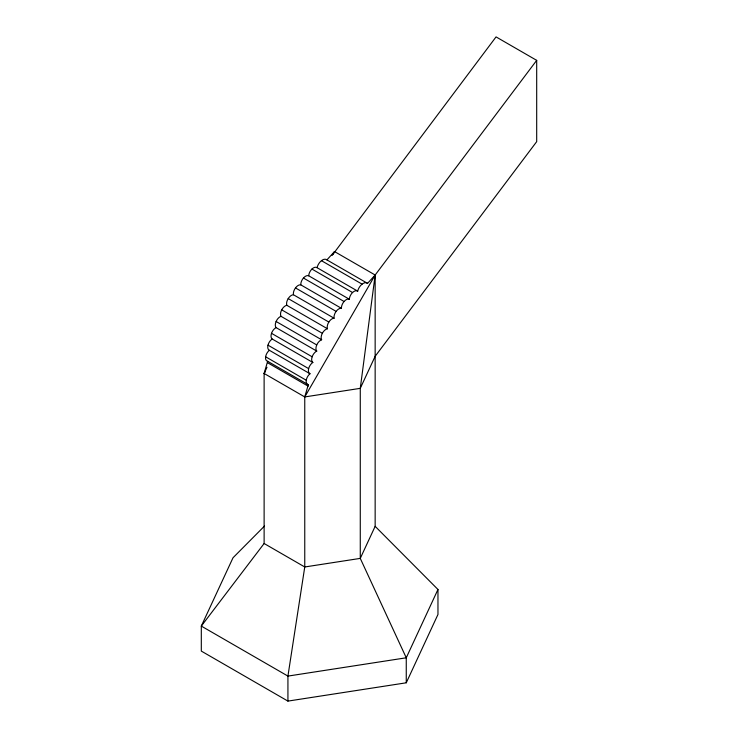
<?xml version="1.0" encoding="UTF-8"?>
<svg xmlns="http://www.w3.org/2000/svg" width="738" height="738" viewBox="0 0 738 738"><rect width="100%" height="100%" fill="white"/><g stroke="black" fill="none" stroke-linecap="round" stroke-linejoin="round"><path stroke-width="1.11" d="M326.916 259.905L334.508 251.557L375.153 275.016L375.153 526.332L437.966 589.477L437.966 614.477L406.26 682.798L287.931 701.1L201.308 651.091L201.308 626.082L264.121 543.509L264.121 373.474L267.636 361.279A6.762 3.902 -60 0 1 265.625 356.786A6.762 3.902 -60 0 1 269.361 350.292A6.762 3.902 -60 0 1 267.995 345.163A6.762 3.902 -60 0 1 272.193 339.01A6.762 3.902 -60 0 1 271.519 333.327A6.762 3.902 -60 0 1 276.095 327.617A6.762 3.902 -60 0 1 276.113 321.491A6.762 3.902 -60 0 1 281.003 316.316A6.762 3.902 -60 0 1 281.704 309.849A6.762 3.902 -60 0 1 286.814 305.292A6.762 3.902 -60 0 1 288.198 298.595A6.762 3.902 -60 0 1 293.447 294.748A6.762 3.902 -60 0 1 295.486 287.921A6.762 3.902 -60 0 1 300.79 284.859A6.762 3.902 -60 0 1 303.447 278.023A6.762 3.902 -60 0 1 308.696 275.781A6.762 3.902 -60 0 1 311.934 269.066A6.762 3.902 -60 0 1 317.054 267.682A8.026 4.631 -60 0 1 321.445 260.68A8.026 4.631 -60 0 1 326.916 259.905L367.561 283.374L375.153 275.016L536.692 60.359L496.056 36.9L332.1 255.459M287.931 701.1L287.931 676.091L304.757 566.978L304.757 396.933L308.281 384.738A6.762 3.902 -60 0 1 306.261 380.245L265.625 356.786M536.692 60.359L536.692 141.641L375.153 356.297L360.273 388.345L304.757 396.933L264.121 373.474L266.999 367.266M375.153 526.332L360.273 558.389L406.26 657.789L406.26 682.798M437.966 589.477L406.26 657.789L287.931 676.091L201.308 626.082L233.014 557.771L264.472 526.083M264.121 373.474L265.265 371.491M332.792 254.527L334.508 251.557M304.757 396.933L375.153 275.016L360.273 388.345L360.273 558.389L304.757 566.978L264.121 543.509M321.445 260.68L362.09 284.148A8.026 4.631 -60 0 1 367.561 283.374M317.054 267.682L357.69 291.141A8.026 4.631 -60 0 1 362.09 284.148M311.934 269.066L352.57 292.525A6.762 3.902 -60 0 1 357.69 291.141M308.696 275.781L349.342 299.241A6.762 3.902 -60 0 1 352.57 292.525M303.447 278.023L344.083 301.491A6.762 3.902 -60 0 1 349.342 299.241M300.79 284.859L341.426 308.318A6.762 3.902 -60 0 1 344.083 301.491M295.486 287.921L336.131 311.39A6.762 3.902 -60 0 1 341.426 308.318M293.447 294.748L334.093 318.216A6.762 3.902 -60 0 1 336.131 311.39M288.198 298.595L328.844 322.054A6.762 3.902 -60 0 1 334.093 318.216M286.814 305.292L327.46 328.761A6.762 3.902 -60 0 1 328.844 322.054M281.704 309.849L322.34 333.308A6.762 3.902 -60 0 0 321.639 339.775A6.762 3.902 -60 0 0 316.75 344.95A6.762 3.902 -60 0 0 316.74 351.076A6.762 3.902 -60 0 0 312.156 356.795A6.762 3.902 -60 0 0 312.838 362.469A6.762 3.902 -60 0 0 308.641 368.622A6.762 3.902 -60 0 0 309.997 373.751A6.762 3.902 -60 0 0 306.261 380.245M281.003 316.316L321.639 339.775M276.113 321.491L316.75 344.95M276.095 327.617L316.74 351.076M271.519 333.327L312.156 356.795M272.193 339.01L312.838 362.469M267.995 345.163L308.641 368.622M269.361 350.292L309.997 373.751M267.636 361.279L308.281 384.738M267.562 362.718L308.198 386.186M322.34 333.308A6.762 3.902 -60 0 1 327.46 328.761"/></g></svg>
